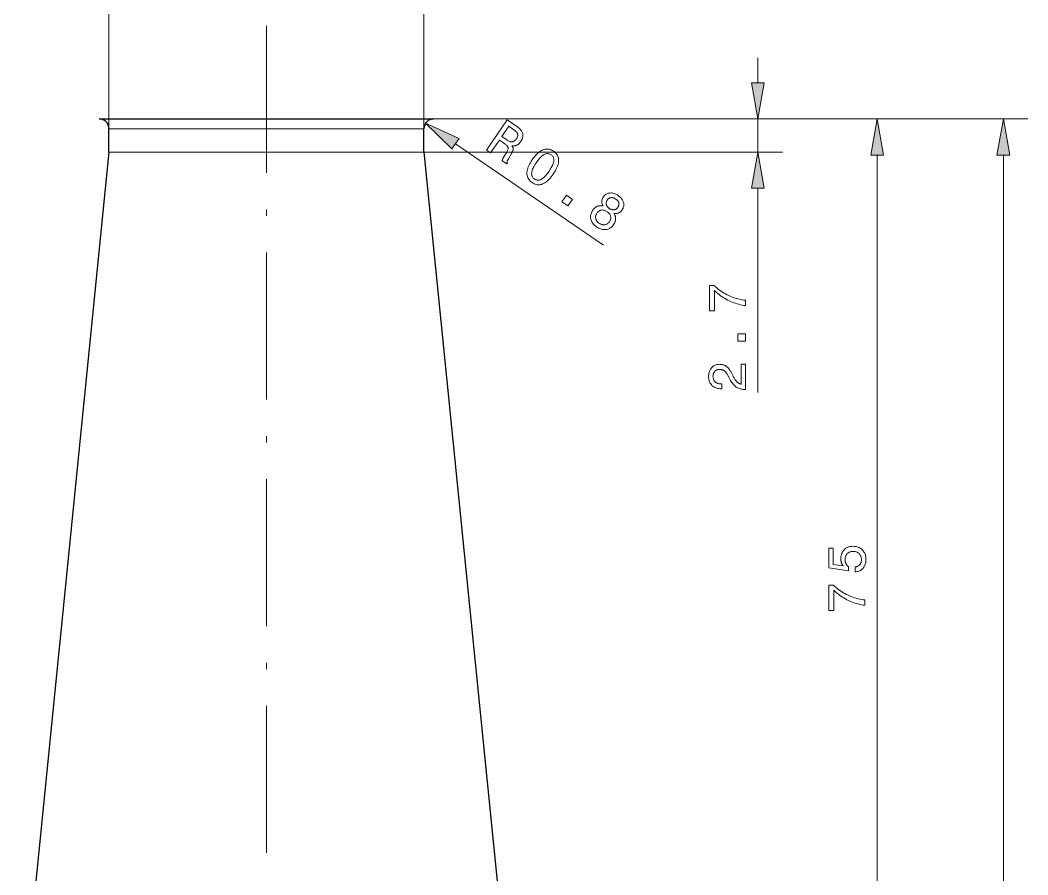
# Model space of a CAD drawing. Extents: x 0 to 297, y 0 to 420.
# Drawn here: x 69.9 to 152.1, y 279.8 to 349.5 of the extents above; entities that cross this region are included whole.
import ezdxf

# ---------------------------------------------------------------- set-up
doc = ezdxf.new("R2010")
doc.units = 0
doc.linetypes.add('DASHDOT', pattern=[18.5, 12, -3, 0.5, -3])

msp = doc.modelspace()

# ---------------------------------------------------------------- linework, layer by layer
at = {"color": 7, "lineweight": 13, "ltscale": 0.31691}
for p, q in [((77.153, 340.665), (77.153, 353.342)), ((102.853, 340.665), (102.853, 353.342))]:
    msp.add_line(p, q, dxfattribs=at)
at = {"color": 7, "linetype": 'DASHDOT', "lineweight": 13}
msp.add_line((90.003, 349.061), (90.003, 116.119), dxfattribs=at)
at = {"color": 7, "lineweight": 13, "ltscale": 0.051139}
msp.add_line((130.102, 344.42), (130.102, 346.465), dxfattribs=at)
at = {"color": 7, "lineweight": 30}
for p, q in [((76.353, 341.465), (103.653, 341.465)), ((77.153, 338.765), (69.903, 266.465)), ((102.853, 338.765), (110.103, 266.465))]:
    msp.add_line(p, q, dxfattribs=at)
at = {"color": 7, "lineweight": 13}
for p, q in [((90.003, 341.465), (132.102, 341.465)), ((90.003, 341.465), (141.838, 341.465)), ((90.003, 341.465), (152.135, 341.465)), ((102.853, 338.765), (132.102, 338.765)), ((139.838, 269.42), (139.838, 338.511)), ((150.135, 124.62), (150.135, 338.511))]:
    msp.add_line(p, q, dxfattribs=at)
at = {"color": 7, "lineweight": 13, "ltscale": 0.0675}
msp.add_line((130.102, 338.765), (130.102, 341.465), dxfattribs=at)
at = {"color": 7, "lineweight": 30, "ltscale": 0.047501}
for p, q in [((77.153, 338.765), (77.153, 340.665)), ((102.853, 338.765), (102.853, 340.665))]:
    msp.add_line(p, q, dxfattribs=at)
at = {"color": 7, "lineweight": 13, "ltscale": 0.167234}
for p, q in [((83.843, 340.665), (77.153, 340.665)), ((83.843, 338.765), (77.153, 338.765))]:
    msp.add_line(p, q, dxfattribs=at)
at = {"color": 7, "lineweight": 13, "ltscale": 0.475266}
for p, q in [((102.853, 340.665), (83.843, 340.665)), ((102.853, 338.765), (83.843, 338.765))]:
    msp.add_line(p, q, dxfattribs=at)
at = {"color": 7, "lineweight": 13, "ltscale": 0.366083}
msp.add_line((105.43, 339.447), (117.506, 331.165), dxfattribs=at)
at = {"color": 7, "lineweight": 13, "ltscale": 0.417013}
msp.add_line((130.102, 319.13), (130.102, 335.811), dxfattribs=at)
at = {"color": 7, "lineweight": 13}
for points in [[(129.581, 344.42), (130.102, 341.465), (130.623, 344.42)], [(107.961, 338.924), (109.655, 341.394), (110.481, 340.828), (110.551, 340.777), (110.615, 340.725), (110.673, 340.672), (110.725, 340.618), (110.772, 340.562), (110.812, 340.506), (110.846, 340.448), (110.875, 340.388), (110.897, 340.328), (110.914, 340.266), (110.924, 340.204), (110.929, 340.141), (110.927, 340.077), (110.92, 340.012), (110.906, 339.947), (110.886, 339.881), (110.86, 339.815), (110.828, 339.747), (110.79, 339.68), (110.746, 339.611), (110.717, 339.572), (110.688, 339.534), (110.658, 339.5), (110.628, 339.467), (110.596, 339.437), (110.564, 339.41), (110.531, 339.385), (110.497, 339.362), (110.462, 339.341), (110.427, 339.323), (110.391, 339.308), (110.354, 339.295), (110.316, 339.284), (110.278, 339.275), (110.239, 339.269), (110.2, 339.266), (110.16, 339.265), (110.119, 339.266), (110.077, 339.269), (110.035, 339.275), (110.055, 339.248), (110.073, 339.222), (110.089, 339.195), (110.103, 339.168), (110.114, 339.141), (110.123, 339.115), (110.131, 339.088), (110.135, 339.062), (110.138, 339.035), (110.138, 339.009), (110.136, 338.981), (110.131, 338.952), (110.124, 338.92), (110.113, 338.886), (110.1, 338.85), (110.084, 338.812), (110.066, 338.771), (110.044, 338.729), (110.02, 338.684), (109.993, 338.637), (109.744, 338.217), (109.728, 338.191), (109.714, 338.165), (109.701, 338.141), (109.689, 338.118), (109.679, 338.096), (109.67, 338.075), (109.662, 338.055), (109.655, 338.037), (109.65, 338.019), (109.646, 338.003), (109.643, 337.988), (109.641, 337.973), (109.64, 337.958), (109.639, 337.943), (109.64, 337.928), (109.642, 337.914), (109.645, 337.9), (109.649, 337.886), (109.653, 337.872), (109.659, 337.859), (109.612, 337.791), (109.239, 338.047), (109.24, 338.059), (109.241, 338.071), (109.244, 338.084), (109.247, 338.098), (109.251, 338.112), (109.255, 338.128), (109.261, 338.143), (109.267, 338.16), (109.273, 338.177), (109.281, 338.195), (109.289, 338.213), (109.298, 338.233), (109.309, 338.254), (109.32, 338.275), (109.331, 338.298), (109.344, 338.322), (109.358, 338.347), (109.373, 338.372), (109.388, 338.399), (109.404, 338.427), (109.606, 338.759), (109.635, 338.808), (109.66, 338.854), (109.681, 338.899), (109.698, 338.941), (109.712, 338.98), (109.721, 339.017), (109.727, 339.052), (109.73, 339.084), (109.728, 339.114), (109.723, 339.141), (109.713, 339.169), (109.697, 339.198), (109.674, 339.23), (109.646, 339.263), (109.611, 339.299), (109.57, 339.336), (109.523, 339.376), (109.47, 339.418), (109.411, 339.462), (109.346, 339.508), (109.007, 339.74), (108.291, 338.697)], [(140.359, 338.511), (139.838, 341.465), (139.317, 338.511)], [(150.656, 338.511), (150.135, 341.465), (149.614, 338.511)], [(105.725, 339.876), (102.993, 341.118), (105.135, 339.017)], [(110.181, 340.589), (109.778, 340.865), (109.214, 340.043), (109.595, 339.782), (109.652, 339.744), (109.706, 339.711), (109.759, 339.682), (109.809, 339.657), (109.858, 339.637), (109.904, 339.621), (109.947, 339.609), (109.989, 339.601), (110.028, 339.598), (110.065, 339.6), (110.101, 339.605), (110.136, 339.615), (110.171, 339.628), (110.205, 339.646), (110.239, 339.668), (110.272, 339.694), (110.304, 339.724), (110.336, 339.758), (110.368, 339.797), (110.398, 339.839), (110.426, 339.882), (110.451, 339.925), (110.471, 339.966), (110.487, 340.007), (110.499, 340.046), (110.507, 340.085), (110.512, 340.123), (110.512, 340.16), (110.508, 340.195), (110.501, 340.23), (110.489, 340.265), (110.472, 340.3), (110.452, 340.335), (110.426, 340.37), (110.397, 340.406), (110.363, 340.442), (110.324, 340.478), (110.281, 340.515), (110.233, 340.552)], [(111.692, 338.139), (111.779, 338.26), (111.865, 338.372), (111.952, 338.475), (112.039, 338.569), (112.126, 338.654), (112.214, 338.73), (112.302, 338.797), (112.39, 338.855), (112.478, 338.904), (112.567, 338.944), (112.655, 338.975), (112.743, 338.996), (112.831, 339.008), (112.918, 339.011), (113.004, 339.005), (113.09, 338.989), (113.176, 338.965), (113.261, 338.93), (113.345, 338.887), (113.429, 338.834), (113.51, 338.774), (113.581, 338.711), (113.644, 338.644), (113.699, 338.573), (113.745, 338.498), (113.782, 338.42), (113.811, 338.338), (113.831, 338.253), (113.842, 338.164), (113.845, 338.071), (113.84, 337.974), (113.826, 337.875), (113.803, 337.772), (113.772, 337.666), (113.732, 337.557), (113.684, 337.445), (113.627, 337.33), (113.561, 337.211), (113.487, 337.089), (113.405, 336.964), (113.318, 336.843), (113.232, 336.73), (113.145, 336.627), (113.058, 336.532), (112.971, 336.447), (112.884, 336.371), (112.796, 336.304), (112.709, 336.246), (112.621, 336.198), (112.534, 336.158), (112.446, 336.128), (112.359, 336.107), (112.272, 336.095), (112.186, 336.093), (112.1, 336.099), (112.014, 336.115), (111.928, 336.141), (111.843, 336.176), (111.758, 336.22), (111.673, 336.273), (111.594, 336.332), (111.522, 336.395), (111.46, 336.462), (111.406, 336.533), (111.36, 336.607), (111.323, 336.685), (111.294, 336.767), (111.273, 336.853), (111.261, 336.942), (111.258, 337.036), (111.263, 337.132), (111.277, 337.232), (111.299, 337.335), (111.329, 337.44), (111.369, 337.549), (111.416, 337.661), (111.472, 337.776), (111.537, 337.894), (111.611, 338.015)], [(112.033, 337.905), (111.966, 337.805), (111.905, 337.708), (111.851, 337.615), (111.803, 337.526), (111.761, 337.441), (111.725, 337.359), (111.696, 337.281), (111.673, 337.207), (111.656, 337.137), (111.645, 337.071), (111.641, 337.007), (111.642, 336.947), (111.65, 336.889), (111.664, 336.835), (111.683, 336.783), (111.709, 336.733), (111.741, 336.687), (111.779, 336.644), (111.823, 336.603), (111.873, 336.565), (111.927, 336.532), (111.981, 336.505), (112.036, 336.485), (112.09, 336.472), (112.145, 336.465), (112.2, 336.465), (112.256, 336.472), (112.312, 336.485), (112.368, 336.505), (112.425, 336.532), (112.482, 336.566), (112.541, 336.607), (112.601, 336.655), (112.663, 336.711), (112.726, 336.774), (112.79, 336.845), (112.856, 336.922), (112.924, 337.007), (112.992, 337.099), (113.062, 337.199), (113.13, 337.301), (113.192, 337.398), (113.247, 337.492), (113.296, 337.582), (113.339, 337.667), (113.375, 337.749), (113.405, 337.827), (113.428, 337.901), (113.445, 337.97), (113.456, 338.036), (113.461, 338.098), (113.459, 338.158), (113.452, 338.215), (113.438, 338.269), (113.418, 338.321), (113.392, 338.37), (113.36, 338.416), (113.322, 338.46), (113.277, 338.5), (113.227, 338.538), (113.173, 338.572), (113.119, 338.598), (113.065, 338.618), (113.01, 338.631), (112.955, 338.637), (112.9, 338.637), (112.844, 338.63), (112.787, 338.617), (112.73, 338.596), (112.673, 338.569), (112.615, 338.535), (112.555, 338.494), (112.494, 338.446), (112.432, 338.39), (112.369, 338.328), (112.304, 338.257), (112.238, 338.18), (112.171, 338.096), (112.103, 338.004)], [(130.623, 335.811), (130.102, 338.765), (129.581, 335.811)], [(114.114, 334.704), (114.478, 335.234), (114.97, 334.896), (114.606, 334.366)], [(117.469, 334.361), (117.448, 334.399), (117.429, 334.436), (117.412, 334.473), (117.398, 334.51), (117.386, 334.548), (117.377, 334.585), (117.37, 334.622), (117.365, 334.659), (117.363, 334.696), (117.363, 334.733), (117.366, 334.77), (117.371, 334.807), (117.378, 334.844), (117.388, 334.881), (117.4, 334.918), (117.415, 334.956), (117.432, 334.993), (117.452, 335.03), (117.474, 335.068), (117.498, 335.105), (117.539, 335.159), (117.582, 335.209), (117.628, 335.253), (117.676, 335.292), (117.728, 335.326), (117.782, 335.355), (117.839, 335.379), (117.899, 335.397), (117.962, 335.411), (118.027, 335.42), (118.094, 335.424), (118.162, 335.422), (118.229, 335.415), (118.296, 335.402), (118.364, 335.385), (118.432, 335.362), (118.5, 335.333), (118.568, 335.3), (118.636, 335.261), (118.705, 335.216), (118.771, 335.168), (118.832, 335.118), (118.888, 335.067), (118.939, 335.014), (118.985, 334.959), (119.026, 334.902), (119.062, 334.844), (119.092, 334.783), (119.118, 334.722), (119.138, 334.658), (119.153, 334.594), (119.163, 334.531), (119.167, 334.468), (119.165, 334.406), (119.157, 334.346), (119.144, 334.285), (119.125, 334.226), (119.1, 334.167), (119.07, 334.109), (119.034, 334.052), (119.007, 334.016), (118.98, 333.981), (118.952, 333.949), (118.924, 333.919), (118.894, 333.892), (118.864, 333.867), (118.833, 333.844), (118.801, 333.823), (118.769, 333.805), (118.735, 333.789), (118.701, 333.775), (118.666, 333.764), (118.63, 333.755), (118.593, 333.748), (118.556, 333.744), (118.517, 333.742), (118.477, 333.742), (118.436, 333.744), (118.395, 333.749), (118.352, 333.756), (118.381, 333.712), (118.406, 333.669), (118.429, 333.625), (118.448, 333.581), (118.464, 333.536), (118.477, 333.492), (118.487, 333.447), (118.494, 333.402), (118.497, 333.356), (118.498, 333.31), (118.495, 333.265), (118.49, 333.219), (118.481, 333.173), (118.47, 333.127), (118.455, 333.081), (118.437, 333.035), (118.416, 332.989), (118.392, 332.944), (118.365, 332.898), (118.335, 332.852), (118.285, 332.783), (118.232, 332.721), (118.177, 332.665), (118.119, 332.615), (118.058, 332.571), (117.995, 332.533), (117.929, 332.501), (117.86, 332.475), (117.789, 332.455), (117.715, 332.441), (117.64, 332.434), (117.564, 332.432), (117.488, 332.438), (117.412, 332.449), (117.336, 332.468), (117.259, 332.492), (117.182, 332.523), (117.104, 332.561), (117.026, 332.605), (116.948, 332.655), (116.873, 332.71), (116.804, 332.767), (116.741, 332.825), (116.684, 332.886), (116.634, 332.949), (116.589, 333.014), (116.551, 333.081), (116.519, 333.149), (116.493, 333.22), (116.473, 333.293), (116.459, 333.367), (116.452, 333.44), (116.452, 333.514), (116.458, 333.587), (116.471, 333.659), (116.49, 333.732), (116.516, 333.804), (116.549, 333.876), (116.588, 333.948), (116.633, 334.019), (116.665, 334.064), (116.698, 334.105), (116.733, 334.144), (116.768, 334.18), (116.804, 334.213), (116.842, 334.243), (116.88, 334.271), (116.92, 334.295), (116.961, 334.317), (117.003, 334.336), (117.046, 334.352), (117.089, 334.365), (117.134, 334.375), (117.179, 334.382), (117.225, 334.386), (117.272, 334.387), (117.32, 334.385), (117.369, 334.38), (117.418, 334.372)], [(117.818, 334.845), (117.796, 334.809), (117.776, 334.774), (117.76, 334.738), (117.748, 334.701), (117.738, 334.665), (117.732, 334.628), (117.729, 334.591), (117.729, 334.554), (117.733, 334.517), (117.74, 334.479), (117.75, 334.442), (117.764, 334.406), (117.78, 334.371), (117.799, 334.337), (117.821, 334.305), (117.847, 334.273), (117.875, 334.243), (117.907, 334.213), (117.941, 334.185), (117.978, 334.158), (118.018, 334.132), (118.057, 334.11), (118.096, 334.091), (118.135, 334.076), (118.174, 334.063), (118.212, 334.054), (118.251, 334.048), (118.289, 334.046), (118.328, 334.046), (118.366, 334.05), (118.404, 334.057), (118.44, 334.067), (118.475, 334.08), (118.508, 334.096), (118.54, 334.115), (118.571, 334.137), (118.6, 334.162), (118.628, 334.19), (118.654, 334.221), (118.679, 334.255), (118.702, 334.29), (118.721, 334.326), (118.737, 334.361), (118.75, 334.397), (118.759, 334.433), (118.765, 334.469), (118.768, 334.505), (118.767, 334.54), (118.763, 334.576), (118.756, 334.612), (118.745, 334.648), (118.731, 334.683), (118.715, 334.717), (118.695, 334.75), (118.671, 334.782), (118.645, 334.814), (118.616, 334.844), (118.583, 334.874), (118.548, 334.903), (118.509, 334.931), (118.469, 334.957), (118.43, 334.98), (118.39, 334.999), (118.351, 335.015), (118.313, 335.028), (118.275, 335.038), (118.237, 335.045), (118.199, 335.048), (118.162, 335.048), (118.125, 335.045), (118.088, 335.039), (118.053, 335.03), (118.019, 335.018), (117.987, 335.002), (117.956, 334.984), (117.926, 334.962), (117.897, 334.937), (117.87, 334.91), (117.843, 334.879)], [(116.981, 333.791), (116.952, 333.746), (116.927, 333.701), (116.906, 333.656), (116.889, 333.61), (116.876, 333.565), (116.867, 333.52), (116.862, 333.475), (116.862, 333.43), (116.865, 333.385), (116.872, 333.34), (116.883, 333.296), (116.898, 333.253), (116.917, 333.211), (116.939, 333.171), (116.966, 333.131), (116.996, 333.093), (117.029, 333.057), (117.067, 333.021), (117.108, 332.987), (117.153, 332.954), (117.2, 332.924), (117.247, 332.897), (117.294, 332.875), (117.341, 332.857), (117.387, 332.842), (117.433, 332.832), (117.479, 332.825), (117.525, 332.823), (117.571, 332.824), (117.616, 332.83), (117.661, 332.839), (117.704, 332.852), (117.746, 332.869), (117.786, 332.89), (117.825, 332.915), (117.862, 332.943), (117.898, 332.975), (117.933, 333.011), (117.966, 333.05), (117.998, 333.094), (118.025, 333.136), (118.048, 333.178), (118.067, 333.22), (118.082, 333.263), (118.093, 333.305), (118.1, 333.348), (118.104, 333.391), (118.103, 333.434), (118.099, 333.476), (118.09, 333.52), (118.078, 333.562), (118.062, 333.604), (118.043, 333.644), (118.019, 333.684), (117.992, 333.722), (117.961, 333.759), (117.927, 333.796), (117.889, 333.831), (117.846, 333.865), (117.801, 333.898), (117.754, 333.929), (117.707, 333.956), (117.66, 333.978), (117.614, 333.997), (117.568, 334.013), (117.523, 334.024), (117.478, 334.032), (117.433, 334.035), (117.389, 334.035), (117.345, 334.031), (117.301, 334.023), (117.26, 334.012), (117.22, 333.997), (117.181, 333.978), (117.144, 333.956), (117.108, 333.93), (117.074, 333.901), (117.041, 333.868), (117.01, 333.831)], [(129.102, 326.227), (128.958, 326.248), (128.816, 326.273), (128.677, 326.303), (128.539, 326.337), (128.404, 326.374), (128.27, 326.416), (128.138, 326.462), (128.009, 326.512), (127.881, 326.566), (127.756, 326.624), (127.632, 326.686), (127.509, 326.753), (127.387, 326.825), (127.266, 326.901), (127.146, 326.982), (127.027, 327.068), (126.91, 327.158), (126.793, 327.252), (126.678, 327.352), (126.563, 327.456), (126.563, 325.815), (126.169, 325.815), (126.169, 327.871), (126.528, 327.871), (126.64, 327.771), (126.754, 327.674), (126.869, 327.583), (126.986, 327.495), (127.105, 327.411), (127.226, 327.332), (127.348, 327.257), (127.472, 327.186), (127.598, 327.12), (127.725, 327.057), (127.854, 326.999), (127.985, 326.945), (128.118, 326.895), (128.253, 326.849), (128.39, 326.808), (128.528, 326.771), (128.669, 326.737), (128.811, 326.708), (128.955, 326.684), (129.102, 326.663)], [(129.102, 323.33), (128.459, 323.33), (128.459, 323.926), (129.102, 323.926)], [(129.102, 319.377), (129.089, 319.377), (129.001, 319.379), (128.917, 319.385), (128.835, 319.396), (128.757, 319.41), (128.681, 319.429), (128.608, 319.451), (128.538, 319.478), (128.471, 319.509), (128.407, 319.544), (128.346, 319.583), (128.286, 319.628), (128.227, 319.679), (128.167, 319.737), (128.108, 319.802), (128.049, 319.873), (127.99, 319.951), (127.931, 320.036), (127.872, 320.127), (127.813, 320.225), (127.755, 320.33), (127.615, 320.585), (127.59, 320.63), (127.564, 320.672), (127.538, 320.712), (127.511, 320.749), (127.483, 320.784), (127.455, 320.816), (127.426, 320.846), (127.397, 320.873), (127.367, 320.898), (127.336, 320.92), (127.304, 320.94), (127.272, 320.958), (127.238, 320.974), (127.203, 320.988), (127.168, 320.999), (127.131, 321.009), (127.093, 321.016), (127.054, 321.021), (127.014, 321.024), (126.972, 321.026), (126.926, 321.024), (126.881, 321.019), (126.838, 321.011), (126.796, 320.999), (126.757, 320.985), (126.719, 320.967), (126.684, 320.945), (126.65, 320.921), (126.618, 320.893), (126.588, 320.862), (126.56, 320.828), (126.535, 320.792), (126.513, 320.754), (126.494, 320.714), (126.478, 320.671), (126.465, 320.626), (126.454, 320.579), (126.447, 320.53), (126.443, 320.478), (126.441, 320.425), (126.443, 320.371), (126.449, 320.32), (126.458, 320.272), (126.471, 320.225), (126.487, 320.181), (126.508, 320.14), (126.532, 320.1), (126.56, 320.063), (126.591, 320.028), (126.627, 319.996), (126.665, 319.966), (126.706, 319.939), (126.75, 319.916), (126.797, 319.895), (126.847, 319.878), (126.899, 319.864), (126.955, 319.853), (127.012, 319.845), (127.073, 319.84), (127.137, 319.839), (127.173, 319.839), (127.173, 319.446), (127.111, 319.446), (127.019, 319.449), (126.93, 319.457), (126.845, 319.471), (126.764, 319.49), (126.686, 319.514), (126.613, 319.544), (126.544, 319.579), (126.479, 319.619), (126.417, 319.665), (126.36, 319.716), (126.307, 319.772), (126.26, 319.832), (126.219, 319.896), (126.182, 319.963), (126.152, 320.034), (126.127, 320.109), (126.108, 320.188), (126.094, 320.271), (126.085, 320.357), (126.083, 320.448), (126.085, 320.535), (126.093, 320.618), (126.105, 320.698), (126.122, 320.775), (126.144, 320.848), (126.171, 320.918), (126.204, 320.985), (126.241, 321.048), (126.282, 321.107), (126.329, 321.164), (126.38, 321.215), (126.434, 321.262), (126.491, 321.303), (126.551, 321.338), (126.614, 321.368), (126.681, 321.393), (126.75, 321.412), (126.822, 321.426), (126.898, 321.434), (126.977, 321.437), (127.038, 321.435), (127.097, 321.43), (127.156, 321.422), (127.212, 321.411), (127.267, 321.397), (127.321, 321.379), (127.373, 321.358), (127.423, 321.334), (127.472, 321.307), (127.519, 321.276), (127.565, 321.243), (127.61, 321.206), (127.654, 321.165), (127.696, 321.121), (127.737, 321.074), (127.777, 321.023), (127.815, 320.969), (127.852, 320.912), (127.888, 320.851), (127.923, 320.787), (128.052, 320.534), (128.089, 320.464), (128.125, 320.398), (128.161, 320.336), (128.196, 320.278), (128.23, 320.225), (128.264, 320.175), (128.297, 320.129), (128.329, 320.088), (128.36, 320.05), (128.391, 320.017), (128.422, 319.986), (128.453, 319.958), (128.485, 319.932), (128.518, 319.908), (128.552, 319.886), (128.586, 319.867), (128.621, 319.849), (128.657, 319.834), (128.693, 319.82), (128.731, 319.809), (128.731, 321.437), (129.102, 321.437)], [(138.056, 304.494), (138.056, 304.894), (138.101, 304.903), (138.145, 304.914), (138.187, 304.927), (138.226, 304.943), (138.264, 304.961), (138.3, 304.982), (138.333, 305.005), (138.364, 305.031), (138.394, 305.059), (138.421, 305.089), (138.446, 305.122), (138.469, 305.156), (138.488, 305.193), (138.506, 305.231), (138.52, 305.27), (138.532, 305.312), (138.541, 305.355), (138.548, 305.4), (138.552, 305.447), (138.553, 305.495), (138.551, 305.554), (138.546, 305.611), (138.537, 305.665), (138.524, 305.717), (138.507, 305.767), (138.487, 305.814), (138.463, 305.859), (138.436, 305.902), (138.404, 305.942), (138.37, 305.98), (138.332, 306.015), (138.292, 306.046), (138.249, 306.074), (138.204, 306.097), (138.157, 306.118), (138.108, 306.134), (138.056, 306.147), (138.002, 306.156), (137.946, 306.162), (137.887, 306.163), (137.827, 306.162), (137.77, 306.156), (137.715, 306.147), (137.662, 306.134), (137.612, 306.118), (137.565, 306.098), (137.52, 306.075), (137.477, 306.047), (137.437, 306.017), (137.4, 305.982), (137.365, 305.945), (137.335, 305.905), (137.307, 305.862), (137.284, 305.817), (137.264, 305.77), (137.248, 305.72), (137.235, 305.667), (137.226, 305.612), (137.22, 305.555), (137.219, 305.495), (137.219, 305.46), (137.221, 305.426), (137.225, 305.393), (137.23, 305.36), (137.236, 305.328), (137.244, 305.296), (137.253, 305.265), (137.263, 305.235), (137.275, 305.205), (137.288, 305.176), (137.303, 305.147), (137.319, 305.119), (137.336, 305.092), (137.355, 305.066), (137.375, 305.041), (137.396, 305.016), (137.419, 304.992), (137.443, 304.968), (137.468, 304.946), (137.495, 304.924), (137.495, 304.58), (135.905, 304.816), (135.905, 306.419), (136.259, 306.419), (136.259, 305.105), (137.067, 304.985), (137.048, 305.007), (137.031, 305.029), (137.014, 305.053), (136.998, 305.077), (136.983, 305.102), (136.969, 305.128), (136.956, 305.155), (136.944, 305.182), (136.933, 305.21), (136.922, 305.239), (136.913, 305.269), (136.905, 305.299), (136.897, 305.329), (136.891, 305.36), (136.885, 305.392), (136.881, 305.424), (136.877, 305.457), (136.875, 305.49), (136.873, 305.524), (136.873, 305.558), (136.876, 305.649), (136.884, 305.736), (136.897, 305.819), (136.917, 305.899), (136.941, 305.975), (136.971, 306.048), (137.007, 306.116), (137.048, 306.182), (137.095, 306.243), (137.147, 306.302), (137.203, 306.355), (137.263, 306.403), (137.327, 306.445), (137.393, 306.482), (137.464, 306.513), (137.537, 306.538), (137.614, 306.558), (137.695, 306.572), (137.779, 306.58), (137.866, 306.583), (137.958, 306.58), (138.048, 306.571), (138.133, 306.556), (138.215, 306.535), (138.293, 306.508), (138.368, 306.476), (138.439, 306.437), (138.507, 306.392), (138.571, 306.341), (138.631, 306.285), (138.687, 306.223), (138.737, 306.158), (138.781, 306.089), (138.819, 306.017), (138.851, 305.941), (138.877, 305.862), (138.898, 305.779), (138.912, 305.692), (138.921, 305.602), (138.924, 305.508), (138.922, 305.424), (138.915, 305.344), (138.903, 305.267), (138.886, 305.192), (138.864, 305.12), (138.838, 305.051), (138.807, 304.985), (138.771, 304.922), (138.73, 304.862), (138.685, 304.805), (138.635, 304.751), (138.583, 304.703), (138.528, 304.659), (138.469, 304.621), (138.408, 304.587), (138.343, 304.559), (138.276, 304.535), (138.205, 304.516), (138.132, 304.503)], [(138.838, 301.766), (138.694, 301.787), (138.552, 301.813), (138.413, 301.842), (138.275, 301.876), (138.14, 301.914), (138.006, 301.955), (137.874, 302.001), (137.745, 302.051), (137.617, 302.105), (137.492, 302.163), (137.368, 302.225), (137.245, 302.292), (137.123, 302.364), (137.002, 302.44), (136.882, 302.521), (136.763, 302.607), (136.646, 302.697), (136.529, 302.792), (136.414, 302.891), (136.299, 302.995), (136.299, 301.355), (135.905, 301.355), (135.905, 303.41), (136.264, 303.41), (136.376, 303.31), (136.49, 303.214), (136.605, 303.122), (136.722, 303.034), (136.841, 302.951), (136.962, 302.871), (137.084, 302.796), (137.208, 302.725), (137.334, 302.659), (137.461, 302.596), (137.59, 302.538), (137.721, 302.484), (137.854, 302.434), (137.989, 302.389), (138.126, 302.347), (138.264, 302.31), (138.405, 302.277), (138.547, 302.248), (138.691, 302.223), (138.838, 302.202)]]:
    msp.add_lwpolyline(points, close=True, dxfattribs=at)
at = {"color": 7, "lineweight": 30}
for centre, start, end in [((76.353, 340.665), 359.99999, 90), ((103.653, 340.665), 90, 180.00001)]:
    msp.add_arc(centre, 0.8, start, end, dxfattribs=at)
at = {"color": 7, "lineweight": 13}
for points in [[(129.581, 344.42), (130.102, 341.465), (129.581, 344.42), (130.623, 344.42)], [(140.359, 338.511), (139.838, 341.465), (140.359, 338.511), (139.317, 338.511)], [(150.656, 338.511), (150.135, 341.465), (150.656, 338.511), (149.614, 338.511)], [(105.725, 339.876), (102.993, 341.118), (105.725, 339.876), (105.135, 339.017)], [(130.623, 335.811), (130.102, 338.765), (130.623, 335.811), (129.581, 335.811)]]:
    msp.add_solid(points, dxfattribs=at)

doc.saveas('drawing.dxf')
